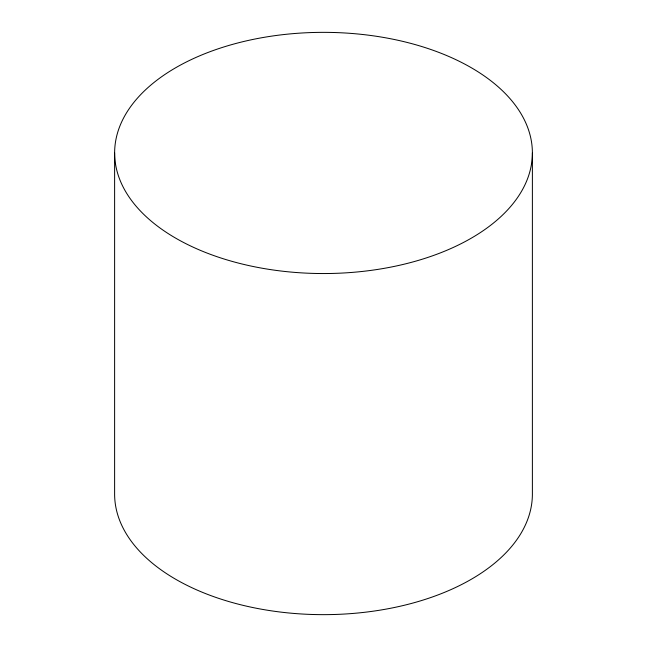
<?xml version="1.0" encoding="UTF-8"?>
<svg xmlns="http://www.w3.org/2000/svg" width="647" height="647" viewBox="0 0 647 647"><rect width="100%" height="100%" fill="white"/><g stroke="black" fill="none" stroke-linecap="round" stroke-linejoin="round"><path stroke-width="0.97" d="M532.384 152.951A208.884 120.601 0 0 1 219.058 257.385A208.884 120.601 0 0 1 219.058 48.509A208.884 120.601 0 0 1 532.384 152.951L532.384 494.049A208.884 120.601 0 0 1 323.5 614.65A208.884 120.601 0 0 1 114.616 494.049L114.616 152.951"/></g></svg>
